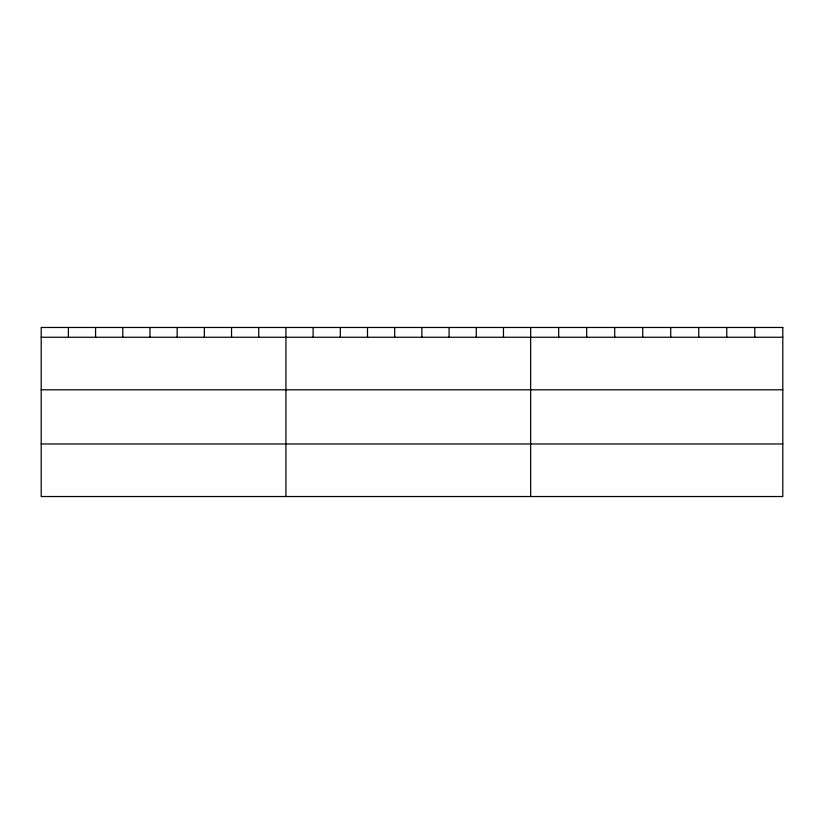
<?xml version="1.0" encoding="UTF-8"?>
<svg xmlns="http://www.w3.org/2000/svg" width="824" height="824" viewBox="0 0 824 824"><rect width="100%" height="100%" fill="white"/><g stroke="black" fill="none" stroke-linecap="round" stroke-linejoin="round"><path stroke-width="1.24" d="M41.2 337.253L782.8 337.253M41.2 389.814L782.8 389.814M41.2 443.971L782.8 443.971M754.784 327.468L754.784 337.253M726.768 327.468L726.768 337.253M698.752 327.468L698.752 337.253M670.736 327.468L670.736 337.253M642.72 327.468L642.72 337.253M614.704 327.468L614.704 337.253M586.688 327.468L586.688 337.253M558.672 327.468L558.672 337.253M530.656 327.468L530.656 496.532M503.464 327.468L503.464 337.253M476.272 327.468L476.272 337.253M449.08 327.468L449.08 337.253M421.888 327.468L421.888 337.253M394.696 327.468L394.696 337.253M367.504 327.468L367.504 337.253M340.312 327.468L340.312 337.253M313.12 327.468L313.12 337.253M285.928 327.468L285.928 496.532M258.736 327.468L258.736 337.253M231.544 327.468L231.544 337.253M204.352 327.468L204.352 337.253M177.16 327.468L177.16 337.253M149.968 327.468L149.968 337.253M122.776 327.468L122.776 337.253M95.584 327.468L95.584 337.253M68.392 327.468L68.392 337.253M782.8 327.468L41.2 327.468L41.2 496.532L782.8 496.532L782.8 327.468"/></g></svg>
